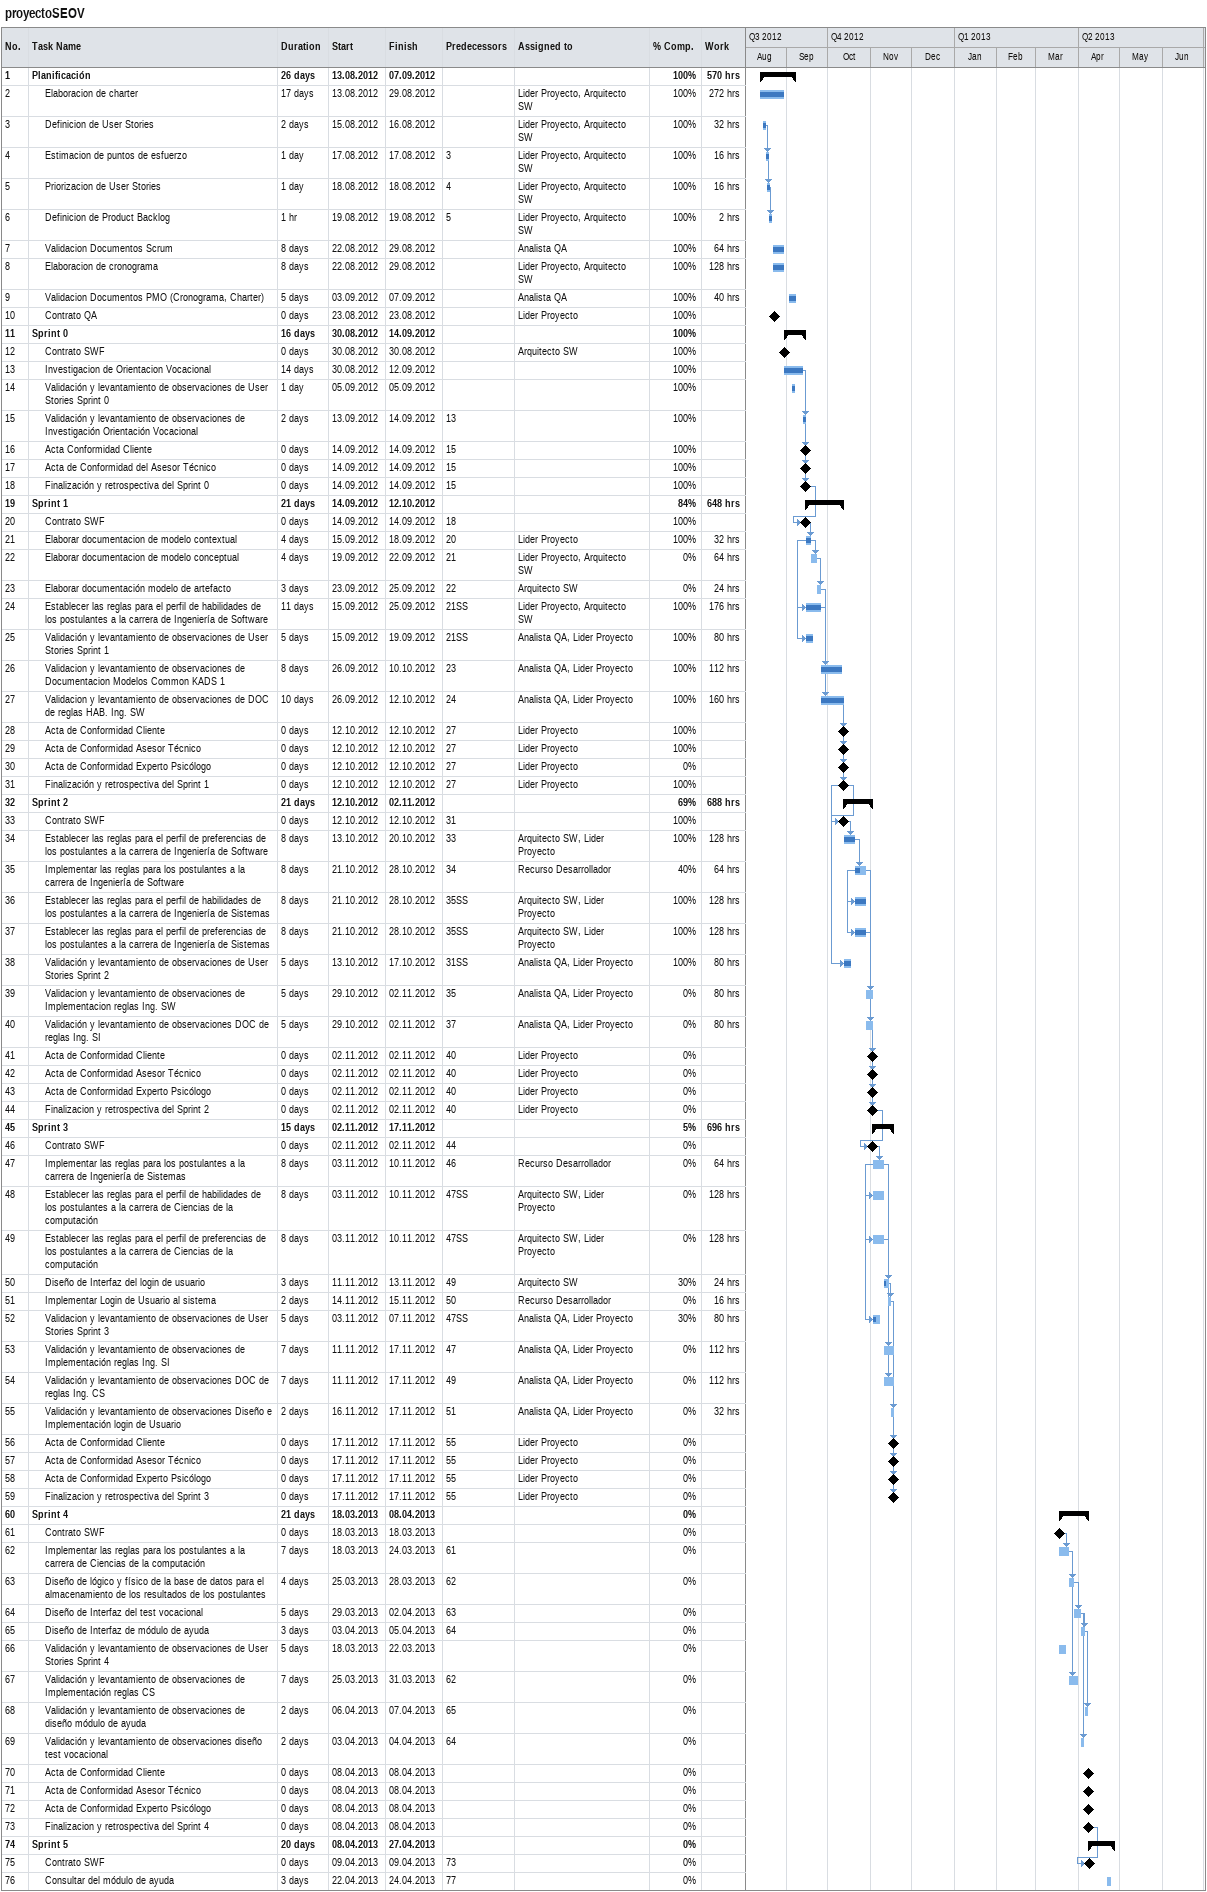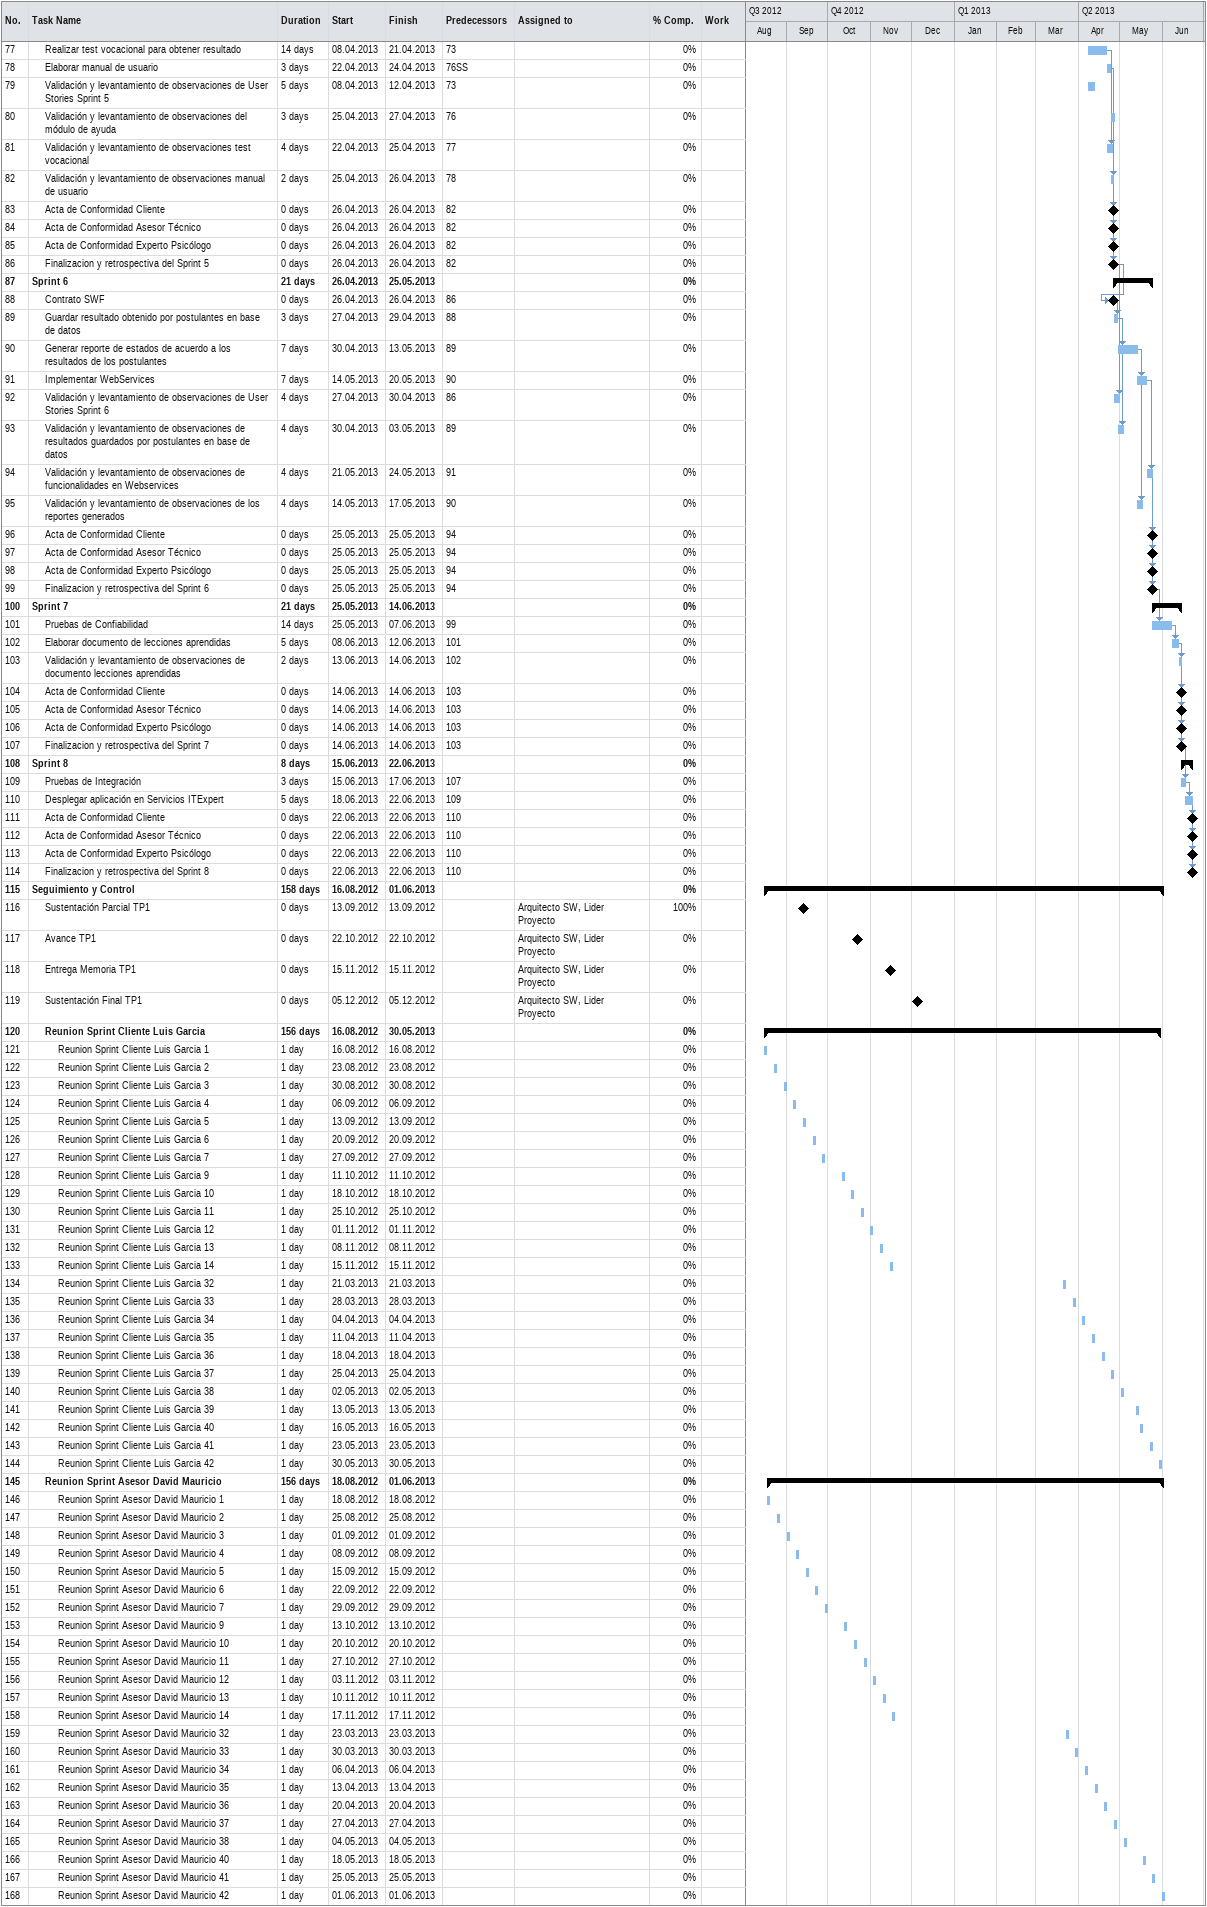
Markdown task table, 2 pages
proyectoSEOV

| ID | Level | Task | Duration | Start | Finish | Predecessors | Resources | % complete | Work (h) |
|---|---|---|---|---|---|---|---|---|---|
| 1 | 1 | **Planificación** | 26d | 2012-08-13 | 2012-09-07 |  |  | 100 | 570 |
| 2 | 2 | Elaboracion de charter | 17d | 2012-08-13 | 2012-08-29 |  | Lider Proyecto, Arquitecto SW | 100 | 272 |
| 3 | 2 | Definicion de User Stories | 2d | 2012-08-15 | 2012-08-16 |  | Lider Proyecto, Arquitecto SW | 100 | 32 |
| 4 | 2 | Estimacion de puntos de esfuerzo | 1d | 2012-08-17 | 2012-08-17 | 3 | Lider Proyecto, Arquitecto SW | 100 | 16 |
| 5 | 2 | Priorizacion de User Stories | 1d | 2012-08-18 | 2012-08-18 | 4 | Lider Proyecto, Arquitecto SW | 100 | 16 |
| 6 | 2 | Definicion de Product Backlog | 1h | 2012-08-19 | 2012-08-19 | 5 | Lider Proyecto, Arquitecto SW | 100 | 2 |
| 7 | 2 | Validacion Documentos Scrum | 8d | 2012-08-22 | 2012-08-29 |  | Analista QA | 100 | 64 |
| 8 | 2 | Elaboracion de cronograma | 8d | 2012-08-22 | 2012-08-29 |  | Lider Proyecto, Arquitecto SW | 100 | 128 |
| 9 | 2 | Validacion Documentos PMO (Cronograma, Charter) | 5d | 2012-09-03 | 2012-09-07 |  | Analista QA | 100 | 40 |
| 10 | 2 | Contrato QA | 0d | 2012-08-23 | 2012-08-23 |  | Lider Proyecto | 100 |  |
| 11 | 1 | **Sprint 0** | 16d | 2012-08-30 | 2012-09-14 |  |  | 100 |  |
| 12 | 2 | Contrato SWF | 0d | 2012-08-30 | 2012-08-30 |  | Arquitecto SW | 100 |  |
| 13 | 2 | Investigacion de Orientacion Vocacional | 14d | 2012-08-30 | 2012-09-12 |  |  | 100 |  |
| 14 | 2 | Validación y levantamiento de observaciones de User Stories Sprint 0 | 1d | 2012-09-05 | 2012-09-05 |  |  | 100 |  |
| 15 | 2 | Validación y levantamiento de observaciones de Investigación Orientación Vocacional | 2d | 2012-09-13 | 2012-09-14 | 13 |  | 100 |  |
| 16 | 2 | Acta Conformidad Cliente | 0d | 2012-09-14 | 2012-09-14 | 15 |  | 100 |  |
| 17 | 2 | Acta de Conformidad del Asesor Técnico | 0d | 2012-09-14 | 2012-09-14 | 15 |  | 100 |  |
| 18 | 2 | Finalización y retrospectiva del Sprint 0 | 0d | 2012-09-14 | 2012-09-14 | 15 |  | 100 |  |
| 19 | 1 | **Sprint 1** | 21d | 2012-09-14 | 2012-10-12 |  |  | 84 | 648 |
| 20 | 2 | Contrato SWF | 0d | 2012-09-14 | 2012-09-14 | 18 |  | 100 |  |
| 21 | 2 | Elaborar documentacion de modelo contextual | 4d | 2012-09-15 | 2012-09-18 | 20 | Lider Proyecto | 100 | 32 |
| 22 | 2 | Elaborar documentacion de modelo conceptual | 4d | 2012-09-19 | 2012-09-22 | 21 | Lider Proyecto, Arquitecto SW | 0 | 64 |
| 23 | 2 | Elaborar documentación modelo de artefacto | 3d | 2012-09-23 | 2012-09-25 | 22 | Arquitecto SW | 0 | 24 |
| 24 | 2 | Establecer las reglas para el perfil de habilidades de los postulantes a la carrera de Ingeniería de Software | 11d | 2012-09-15 | 2012-09-25 | 21SS | Lider Proyecto, Arquitecto SW | 100 | 176 |
| 25 | 2 | Validación y levantamiento de observaciones de User Stories Sprint 1 | 5d | 2012-09-15 | 2012-09-19 | 21SS | Analista QA, Lider Proyecto | 100 | 80 |
| 26 | 2 | Validacion y levantamiento de observaciones de Documentacion Modelos Common KADS 1 | 8d | 2012-09-26 | 2012-10-10 | 23 | Analista QA, Lider Proyecto | 100 | 112 |
| 27 | 2 | Validacion y levantamiento de observaciones de DOC de reglas HAB. Ing. SW | 10d | 2012-09-26 | 2012-10-12 | 24 | Analista QA, Lider Proyecto | 100 | 160 |
| 28 | 2 | Acta de Conformidad Cliente | 0d | 2012-10-12 | 2012-10-12 | 27 | Lider Proyecto | 100 |  |
| 29 | 2 | Acta de Conformidad Asesor Técnico | 0d | 2012-10-12 | 2012-10-12 | 27 | Lider Proyecto | 100 |  |
| 30 | 2 | Acta de Conformidad Experto Psicólogo | 0d | 2012-10-12 | 2012-10-12 | 27 | Lider Proyecto | 0 |  |
| 31 | 2 | Finalización y retrospectiva del Sprint 1 | 0d | 2012-10-12 | 2012-10-12 | 27 | Lider Proyecto | 100 |  |
| 32 | 1 | **Sprint 2** | 21d | 2012-10-12 | 2012-11-02 |  |  | 69 | 688 |
| 33 | 2 | Contrato SWF | 0d | 2012-10-12 | 2012-10-12 | 31 |  | 100 |  |
| 34 | 2 | Establecer las reglas para el perfil de preferencias de los postulantes a la carrera de Ingeniería de Software | 8d | 2012-10-13 | 2012-10-20 | 33 | Arquitecto SW, Lider Proyecto | 100 | 128 |
| 35 | 2 | Implementar las reglas para los postulantes a la carrera de Ingeniería de Software | 8d | 2012-10-21 | 2012-10-28 | 34 | Recurso Desarrollador | 40 | 64 |
| 36 | 2 | Establecer las reglas para el perfil de habilidades de los postulantes a la carrera de Ingeniería de Sistemas | 8d | 2012-10-21 | 2012-10-28 | 35SS | Arquitecto SW, Lider Proyecto | 100 | 128 |
| 37 | 2 | Establecer las reglas para el perfil de preferencias de los postulantes a la carrera de Ingeniería de Sistemas | 8d | 2012-10-21 | 2012-10-28 | 35SS | Arquitecto SW, Lider Proyecto | 100 | 128 |
| 38 | 2 | Validación y levantamiento de observaciones de User Stories Sprint 2 | 5d | 2012-10-13 | 2012-10-17 | 31SS | Analista QA, Lider Proyecto | 100 | 80 |
| 39 | 2 | Validacion y levantamiento de observaciones de Implementacion reglas Ing. SW | 5d | 2012-10-29 | 2012-11-02 | 35 | Analista QA, Lider Proyecto | 0 | 80 |
| 40 | 2 | Validación y levantamiento de observaciones DOC de reglas Ing. SI | 5d | 2012-10-29 | 2012-11-02 | 37 | Analista QA, Lider Proyecto | 0 | 80 |
| 41 | 2 | Acta de Conformidad Cliente | 0d | 2012-11-02 | 2012-11-02 | 40 | Lider Proyecto | 0 |  |
| 42 | 2 | Acta de Conformidad Asesor Técnico | 0d | 2012-11-02 | 2012-11-02 | 40 | Lider Proyecto | 0 |  |
| 43 | 2 | Acta de Conformidad Experto Psicólogo | 0d | 2012-11-02 | 2012-11-02 | 40 | Lider Proyecto | 0 |  |
| 44 | 2 | Finalizacion y retrospectiva del Sprint 2 | 0d | 2012-11-02 | 2012-11-02 | 40 | Lider Proyecto | 0 |  |
| 45 | 1 | **Sprint 3** | 15d | 2012-11-02 | 2012-11-17 |  |  | 5 | 696 |
| 46 | 2 | Contrato SWF | 0d | 2012-11-02 | 2012-11-02 | 44 |  | 0 |  |
| 47 | 2 | Implementar las reglas para los postulantes a la carrera de Ingeniería de Sistemas | 8d | 2012-11-03 | 2012-11-10 | 46 | Recurso Desarrollador | 0 | 64 |
| 48 | 2 | Establecer las reglas para el perfil de habilidades de los postulantes a la carrera de Ciencias de la computación | 8d | 2012-11-03 | 2012-11-10 | 47SS | Arquitecto SW, Lider Proyecto | 0 | 128 |
| 49 | 2 | Establecer las reglas para el perfil de preferencias de los postulantes a la carrera de Ciencias de la computación | 8d | 2012-11-03 | 2012-11-10 | 47SS | Arquitecto SW, Lider Proyecto | 0 | 128 |
| 50 | 2 | Diseño de Interfaz del login de usuario | 3d | 2012-11-11 | 2012-11-13 | 49 | Arquitecto SW | 30 | 24 |
| 51 | 2 | Implementar Login de Usuario al sistema | 2d | 2012-11-14 | 2012-11-15 | 50 | Recurso Desarrollador | 0 | 16 |
| 52 | 2 | Validacion y levantamiento de observaciones de User Stories Sprint 3 | 5d | 2012-11-03 | 2012-11-07 | 47SS | Analista QA, Lider Proyecto | 30 | 80 |
| 53 | 2 | Validación y levantamiento de observaciones de Implementación reglas Ing. SI | 7d | 2012-11-11 | 2012-11-17 | 47 | Analista QA, Lider Proyecto | 0 | 112 |
| 54 | 2 | Validación y levantamiento de observaciones DOC de reglas Ing. CS | 7d | 2012-11-11 | 2012-11-17 | 49 | Analista QA, Lider Proyecto | 0 | 112 |
| 55 | 2 | Validación y levantamiento de observaciones Diseño e Implementación login de Usuario | 2d | 2012-11-16 | 2012-11-17 | 51 | Analista QA, Lider Proyecto | 0 | 32 |
| 56 | 2 | Acta de Conformidad Cliente | 0d | 2012-11-17 | 2012-11-17 | 55 | Lider Proyecto | 0 |  |
| 57 | 2 | Acta de Conformidad Asesor Técnico | 0d | 2012-11-17 | 2012-11-17 | 55 | Lider Proyecto | 0 |  |
| 58 | 2 | Acta de Conformidad Experto Psicólogo | 0d | 2012-11-17 | 2012-11-17 | 55 | Lider Proyecto | 0 |  |
| 59 | 2 | Finalizacion y retrospectiva del Sprint 3 | 0d | 2012-11-17 | 2012-11-17 | 55 | Lider Proyecto | 0 |  |
| 60 | 1 | **Sprint 4** | 21d | 2013-03-18 | 2013-04-08 |  |  | 0 |  |
| 61 | 2 | Contrato SWF | 0d | 2013-03-18 | 2013-03-18 |  |  | 0 |  |
| 62 | 2 | Implementar las reglas para los postulantes a la carrera de Ciencias de la computación | 7d | 2013-03-18 | 2013-03-24 | 61 |  | 0 |  |
| 63 | 2 | Diseño de lógico y físico de la base de datos para el almacenamiento de los resultados de los postulantes | 4d | 2013-03-25 | 2013-03-28 | 62 |  | 0 |  |
| 64 | 2 | Diseño de Interfaz del test vocacional | 5d | 2013-03-29 | 2013-04-02 | 63 |  | 0 |  |
| 65 | 2 | Diseño de Interfaz de módulo de ayuda | 3d | 2013-04-03 | 2013-04-05 | 64 |  | 0 |  |
| 66 | 2 | Validación y levantamiento de observaciones de User Stories Sprint 4 | 5d | 2013-03-18 | 2013-03-22 |  |  | 0 |  |
| 67 | 2 | Validación y levantamiento de observaciones de Implementación reglas CS | 7d | 2013-03-25 | 2013-03-31 | 62 |  | 0 |  |
| 68 | 2 | Validación y levantamiento de observaciones de diseño módulo de ayuda | 2d | 2013-04-06 | 2013-04-07 | 65 |  | 0 |  |
| 69 | 2 | Validación y levantamiento de observaciones diseño test vocacional | 2d | 2013-04-03 | 2013-04-04 | 64 |  | 0 |  |
| 70 | 2 | Acta de Conformidad Cliente | 0d | 2013-04-08 | 2013-04-08 |  |  | 0 |  |
| 71 | 2 | Acta de Conformidad Asesor Técnico | 0d | 2013-04-08 | 2013-04-08 |  |  | 0 |  |
| 72 | 2 | Acta de Conformidad Experto Psicólogo | 0d | 2013-04-08 | 2013-04-08 |  |  | 0 |  |
| 73 | 2 | Finalizacion y retrospectiva del Sprint 4 | 0d | 2013-04-08 | 2013-04-08 |  |  | 0 |  |
| 74 | 1 | **Sprint 5** | 20d | 2013-04-08 | 2013-04-27 |  |  | 0 |  |
| 75 | 2 | Contrato SWF | 0d | 2013-04-09 | 2013-04-09 | 73 |  | 0 |  |
| 76 | 2 | Consultar del módulo de ayuda | 3d | 2013-04-22 | 2013-04-24 | 77 |  | 0 |  |
| 77 | 2 | Realizar test vocacional para obtener resultado | 14d | 2013-04-08 | 2013-04-21 | 73 |  | 0 |  |
| 78 | 2 | Elaborar manual de usuario | 3d | 2013-04-22 | 2013-04-24 | 76SS |  | 0 |  |
| 79 | 2 | Validación y levantamiento de observaciones de User Stories Sprint 5 | 5d | 2013-04-08 | 2013-04-12 | 73 |  | 0 |  |
| 80 | 2 | Validación y levantamiento de observaciones del módulo de ayuda | 3d | 2013-04-25 | 2013-04-27 | 76 |  | 0 |  |
| 81 | 2 | Validación y levantamiento de observaciones test vocacional | 4d | 2013-04-22 | 2013-04-25 | 77 |  | 0 |  |
| 82 | 2 | Validación y levantamiento de observaciones manual de usuario | 2d | 2013-04-25 | 2013-04-26 | 78 |  | 0 |  |
| 83 | 2 | Acta de Conformidad Cliente | 0d | 2013-04-26 | 2013-04-26 | 82 |  | 0 |  |
| 84 | 2 | Acta de Conformidad Asesor Técnico | 0d | 2013-04-26 | 2013-04-26 | 82 |  | 0 |  |
| 85 | 2 | Acta de Conformidad Experto Psicólogo | 0d | 2013-04-26 | 2013-04-26 | 82 |  | 0 |  |
| 86 | 2 | Finalizacion y retrospectiva del Sprint 5 | 0d | 2013-04-26 | 2013-04-26 | 82 |  | 0 |  |
| 87 | 1 | **Sprint 6** | 21d | 2013-04-26 | 2013-05-25 |  |  | 0 |  |
| 88 | 2 | Contrato SWF | 0d | 2013-04-26 | 2013-04-26 | 86 |  | 0 |  |
| 89 | 2 | Guardar resultado obtenido por postulantes en base de datos | 3d | 2013-04-27 | 2013-04-29 | 88 |  | 0 |  |
| 90 | 2 | Generar reporte de estados de acuerdo a los resultados de los postulantes | 7d | 2013-04-30 | 2013-05-13 | 89 |  | 0 |  |
| 91 | 2 | Implementar WebServices | 7d | 2013-05-14 | 2013-05-20 | 90 |  | 0 |  |
| 92 | 2 | Validación y levantamiento de observaciones de User Stories Sprint 6 | 4d | 2013-04-27 | 2013-04-30 | 86 |  | 0 |  |
| 93 | 2 | Validación y levantamiento de observaciones de resultados guardados por postulantes en base de datos | 4d | 2013-04-30 | 2013-05-03 | 89 |  | 0 |  |
| 94 | 2 | Validación y levantamiento de observaciones de funcionalidades en Webservices | 4d | 2013-05-21 | 2013-05-24 | 91 |  | 0 |  |
| 95 | 2 | Validación y levantamiento de observaciones de los reportes generados | 4d | 2013-05-14 | 2013-05-17 | 90 |  | 0 |  |
| 96 | 2 | Acta de Conformidad Cliente | 0d | 2013-05-25 | 2013-05-25 | 94 |  | 0 |  |
| 97 | 2 | Acta de Conformidad Asesor Técnico | 0d | 2013-05-25 | 2013-05-25 | 94 |  | 0 |  |
| 98 | 2 | Acta de Conformidad Experto Psicólogo | 0d | 2013-05-25 | 2013-05-25 | 94 |  | 0 |  |
| 99 | 2 | Finalizacion y retrospectiva del Sprint 6 | 0d | 2013-05-25 | 2013-05-25 | 94 |  | 0 |  |
| 100 | 1 | **Sprint 7** | 21d | 2013-05-25 | 2013-06-14 |  |  | 0 |  |
| 101 | 2 | Pruebas de Confiabilidad | 14d | 2013-05-25 | 2013-06-07 | 99 |  | 0 |  |
| 102 | 2 | Elaborar documento de lecciones aprendidas | 5d | 2013-06-08 | 2013-06-12 | 101 |  | 0 |  |
| 103 | 2 | Validación y levantamiento de observaciones de documento lecciones aprendidas | 2d | 2013-06-13 | 2013-06-14 | 102 |  | 0 |  |
| 104 | 2 | Acta de Conformidad Cliente | 0d | 2013-06-14 | 2013-06-14 | 103 |  | 0 |  |
| 105 | 2 | Acta de Conformidad Asesor Técnico | 0d | 2013-06-14 | 2013-06-14 | 103 |  | 0 |  |
| 106 | 2 | Acta de Conformidad Experto Psicólogo | 0d | 2013-06-14 | 2013-06-14 | 103 |  | 0 |  |
| 107 | 2 | Finalizacion y retrospectiva del Sprint 7 | 0d | 2013-06-14 | 2013-06-14 | 103 |  | 0 |  |
| 108 | 1 | **Sprint 8** | 8d | 2013-06-15 | 2013-06-22 |  |  | 0 |  |
| 109 | 2 | Pruebas de Integración | 3d | 2013-06-15 | 2013-06-17 | 107 |  | 0 |  |
| 110 | 2 | Desplegar aplicación en Servicios ITExpert | 5d | 2013-06-18 | 2013-06-22 | 109 |  | 0 |  |
| 111 | 2 | Acta de Conformidad Cliente | 0d | 2013-06-22 | 2013-06-22 | 110 |  | 0 |  |
| 112 | 2 | Acta de Conformidad Asesor Técnico | 0d | 2013-06-22 | 2013-06-22 | 110 |  | 0 |  |
| 113 | 2 | Acta de Conformidad Experto Psicólogo | 0d | 2013-06-22 | 2013-06-22 | 110 |  | 0 |  |
| 114 | 2 | Finalizacion y retrospectiva del Sprint 8 | 0d | 2013-06-22 | 2013-06-22 | 110 |  | 0 |  |
| 115 | 1 | **Seguimiento y Control** | 158d | 2012-08-16 | 2013-06-01 |  |  | 0 |  |
| 116 | 2 | Sustentación Parcial TP1 | 0d | 2012-09-13 | 2012-09-13 |  | Arquitecto SW, Lider Proyecto | 100 |  |
| 117 | 2 | Avance TP1 | 0d | 2012-10-22 | 2012-10-22 |  | Arquitecto SW, Lider Proyecto | 0 |  |
| 118 | 2 | Entrega Memoria TP1 | 0d | 2012-11-15 | 2012-11-15 |  | Arquitecto SW, Lider Proyecto | 0 |  |
| 119 | 2 | Sustentación Final TP1 | 0d | 2012-12-05 | 2012-12-05 |  | Arquitecto SW, Lider Proyecto | 0 |  |
| 120 | 2 | **Reunion Sprint Cliente Luis Garcia** | 156d | 2012-08-16 | 2013-05-30 |  |  | 0 |  |
| 121 | 3 | Reunion Sprint Cliente Luis Garcia 1 | 1d | 2012-08-16 | 2012-08-16 |  |  | 0 |  |
| 122 | 3 | Reunion Sprint Cliente Luis Garcia 2 | 1d | 2012-08-23 | 2012-08-23 |  |  | 0 |  |
| 123 | 3 | Reunion Sprint Cliente Luis Garcia 3 | 1d | 2012-08-30 | 2012-08-30 |  |  | 0 |  |
| 124 | 3 | Reunion Sprint Cliente Luis Garcia 4 | 1d | 2012-09-06 | 2012-09-06 |  |  | 0 |  |
| 125 | 3 | Reunion Sprint Cliente Luis Garcia 5 | 1d | 2012-09-13 | 2012-09-13 |  |  | 0 |  |
| 126 | 3 | Reunion Sprint Cliente Luis Garcia 6 | 1d | 2012-09-20 | 2012-09-20 |  |  | 0 |  |
| 127 | 3 | Reunion Sprint Cliente Luis Garcia 7 | 1d | 2012-09-27 | 2012-09-27 |  |  | 0 |  |
| 128 | 3 | Reunion Sprint Cliente Luis Garcia 9 | 1d | 2012-10-11 | 2012-10-11 |  |  | 0 |  |
| 129 | 3 | Reunion Sprint Cliente Luis Garcia 10 | 1d | 2012-10-18 | 2012-10-18 |  |  | 0 |  |
| 130 | 3 | Reunion Sprint Cliente Luis Garcia 11 | 1d | 2012-10-25 | 2012-10-25 |  |  | 0 |  |
| 131 | 3 | Reunion Sprint Cliente Luis Garcia 12 | 1d | 2012-11-01 | 2012-11-01 |  |  | 0 |  |
| 132 | 3 | Reunion Sprint Cliente Luis Garcia 13 | 1d | 2012-11-08 | 2012-11-08 |  |  | 0 |  |
| 133 | 3 | Reunion Sprint Cliente Luis Garcia 14 | 1d | 2012-11-15 | 2012-11-15 |  |  | 0 |  |
| 134 | 3 | Reunion Sprint Cliente Luis Garcia 32 | 1d | 2013-03-21 | 2013-03-21 |  |  | 0 |  |
| 135 | 3 | Reunion Sprint Cliente Luis Garcia 33 | 1d | 2013-03-28 | 2013-03-28 |  |  | 0 |  |
| 136 | 3 | Reunion Sprint Cliente Luis Garcia 34 | 1d | 2013-04-04 | 2013-04-04 |  |  | 0 |  |
| 137 | 3 | Reunion Sprint Cliente Luis Garcia 35 | 1d | 2013-04-11 | 2013-04-11 |  |  | 0 |  |
| 138 | 3 | Reunion Sprint Cliente Luis Garcia 36 | 1d | 2013-04-18 | 2013-04-18 |  |  | 0 |  |
| 139 | 3 | Reunion Sprint Cliente Luis Garcia 37 | 1d | 2013-04-25 | 2013-04-25 |  |  | 0 |  |
| 140 | 3 | Reunion Sprint Cliente Luis Garcia 38 | 1d | 2013-05-02 | 2013-05-02 |  |  | 0 |  |
| 141 | 3 | Reunion Sprint Cliente Luis Garcia 39 | 1d | 2013-05-13 | 2013-05-13 |  |  | 0 |  |
| 142 | 3 | Reunion Sprint Cliente Luis Garcia 40 | 1d | 2013-05-16 | 2013-05-16 |  |  | 0 |  |
| 143 | 3 | Reunion Sprint Cliente Luis Garcia 41 | 1d | 2013-05-23 | 2013-05-23 |  |  | 0 |  |
| 144 | 3 | Reunion Sprint Cliente Luis Garcia 42 | 1d | 2013-05-30 | 2013-05-30 |  |  | 0 |  |
| 145 | 2 | **Reunion Sprint Asesor David Mauricio** | 156d | 2012-08-18 | 2013-06-01 |  |  | 0 |  |
| 146 | 3 | Reunion Sprint Asesor David Mauricio 1 | 1d | 2012-08-18 | 2012-08-18 |  |  | 0 |  |
| 147 | 3 | Reunion Sprint Asesor David Mauricio 2 | 1d | 2012-08-25 | 2012-08-25 |  |  | 0 |  |
| 148 | 3 | Reunion Sprint Asesor David Mauricio 3 | 1d | 2012-09-01 | 2012-09-01 |  |  | 0 |  |
| 149 | 3 | Reunion Sprint Asesor David Mauricio 4 | 1d | 2012-09-08 | 2012-09-08 |  |  | 0 |  |
| 150 | 3 | Reunion Sprint Asesor David Mauricio 5 | 1d | 2012-09-15 | 2012-09-15 |  |  | 0 |  |
| 151 | 3 | Reunion Sprint Asesor David Mauricio 6 | 1d | 2012-09-22 | 2012-09-22 |  |  | 0 |  |
| 152 | 3 | Reunion Sprint Asesor David Mauricio 7 | 1d | 2012-09-29 | 2012-09-29 |  |  | 0 |  |
| 153 | 3 | Reunion Sprint Asesor David Mauricio 9 | 1d | 2012-10-13 | 2012-10-13 |  |  | 0 |  |
| 154 | 3 | Reunion Sprint Asesor David Mauricio 10 | 1d | 2012-10-20 | 2012-10-20 |  |  | 0 |  |
| 155 | 3 | Reunion Sprint Asesor David Mauricio 11 | 1d | 2012-10-27 | 2012-10-27 |  |  | 0 |  |
| 156 | 3 | Reunion Sprint Asesor David Mauricio 12 | 1d | 2012-11-03 | 2012-11-03 |  |  | 0 |  |
| 157 | 3 | Reunion Sprint Asesor David Mauricio 13 | 1d | 2012-11-10 | 2012-11-10 |  |  | 0 |  |
| 158 | 3 | Reunion Sprint Asesor David Mauricio 14 | 1d | 2012-11-17 | 2012-11-17 |  |  | 0 |  |
| 159 | 3 | Reunion Sprint Asesor David Mauricio 32 | 1d | 2013-03-23 | 2013-03-23 |  |  | 0 |  |
| 160 | 3 | Reunion Sprint Asesor David Mauricio 33 | 1d | 2013-03-30 | 2013-03-30 |  |  | 0 |  |
| 161 | 3 | Reunion Sprint Asesor David Mauricio 34 | 1d | 2013-04-06 | 2013-04-06 |  |  | 0 |  |
| 162 | 3 | Reunion Sprint Asesor David Mauricio 35 | 1d | 2013-04-13 | 2013-04-13 |  |  | 0 |  |
| 163 | 3 | Reunion Sprint Asesor David Mauricio 36 | 1d | 2013-04-20 | 2013-04-20 |  |  | 0 |  |
| 164 | 3 | Reunion Sprint Asesor David Mauricio 37 | 1d | 2013-04-27 | 2013-04-27 |  |  | 0 |  |
| 165 | 3 | Reunion Sprint Asesor David Mauricio 38 | 1d | 2013-05-04 | 2013-05-04 |  |  | 0 |  |
| 166 | 3 | Reunion Sprint Asesor David Mauricio 40 | 1d | 2013-05-18 | 2013-05-18 |  |  | 0 |  |
| 167 | 3 | Reunion Sprint Asesor David Mauricio 41 | 1d | 2013-05-25 | 2013-05-25 |  |  | 0 |  |
| 168 | 3 | Reunion Sprint Asesor David Mauricio 42 | 1d | 2013-06-01 | 2013-06-01 |  |  | 0 |  |
